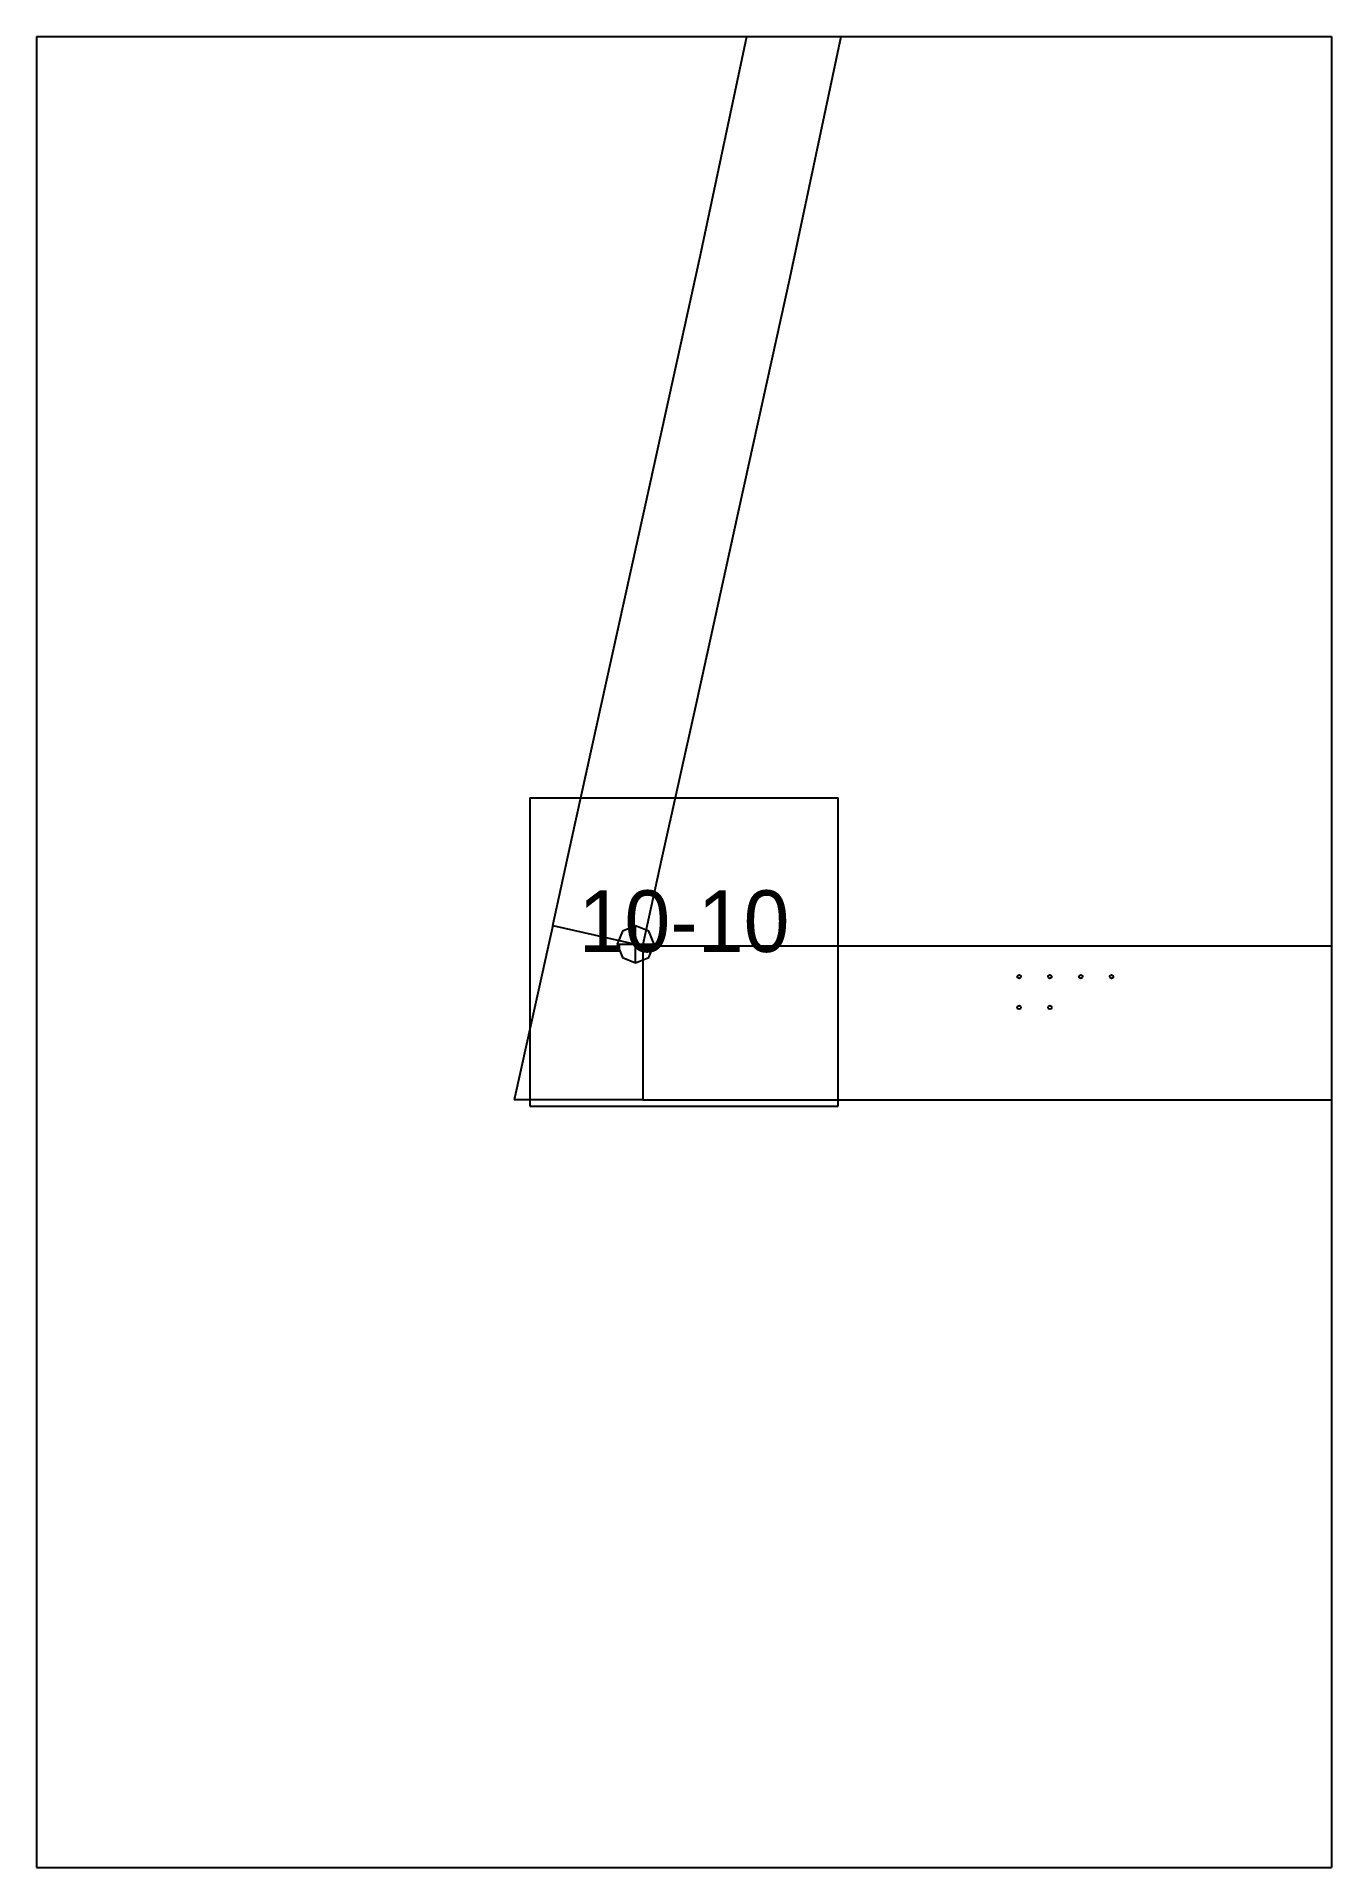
# Paper-space layout 'Plan 10-10' of a CAD drawing. Header units: metres, sheet in millimetres. Extents: x 0 to 210, y 0 to 297.
# The model-space entities are those that its viewports show. They can reach past a viewport. Long polylines and large blocks are cut down to what shows.
import ezdxf
from ezdxf.enums import TextEntityAlignment as Align

# ---------------------------------------------------------------- set-up
doc = ezdxf.new("R2010")
doc.units = ezdxf.units.M
for name, color, linetype in [('default', 7, 'Continuous'), ('mcircles', 7, 'Continuous'), ('TEXTLAYER', 7, 'Continuous'), ('VIEWPORTS', 7, 'Continuous')]:
    doc.layers.add(name, color=color, linetype=linetype)

msp = doc.modelspace()

# ---------------------------------------------------------------- linework, layer by layer
at = {"color": 9}
for p, q in [((1890, -2376), (1890, -2673)), ((1890, -2376), (1890, -2673)), ((2100, -2376), (2100, -2673)), ((2100, -2376), (2100, -2673)), ((1680, -2673), (1890, -2673)), ((1680, -2673), (1890, -2673)), ((1890, -2673), (2100, -2673)), ((1890, -2673), (1890, -2970)), ((1890, -2673), (2100, -2673)), ((1890, -2673), (1890, -2970)), ((2100, -2673), (2310, -2673)), ((2100, -2673), (2100, -2970)), ((2100, -2673), (2310, -2673)), ((2100, -2673), (2100, -2970)), ((1970, -2796.5), (2020, -2796.5)), ((1970, -2796.5), (1970, -2846.5)), ((2020, -2846.5), (2020, -2796.5)), ((1970, -2846.5), (2020, -2846.5)), ((1680, -2970), (1890, -2970)), ((1890, -2970), (2100, -2970)), ((2100, -2970), (2310, -2970))]:
    msp.add_line(p, q, dxfattribs=at)
at = {"layer": 'default', "color": 7, "linetype": 'Continuous'}
for p, q in [((1997.62, -2708.67), (2006.35, -2667.46)), ((2012.24, -2712), (2020.98, -2670.79)), ((1989.45, -2745.77), (1997.62, -2708.67)), ((2004.08, -2749.09), (2012.24, -2712)), ((1982.38, -2777.81), (1989.45, -2745.77)), ((1997.01, -2781.12), (2004.08, -2749.09)), ((1976.81, -2803.09), (1982.38, -2777.81)), ((1991.43, -2806.4), (1997.01, -2781.12)), ((1973.7, -2817.19), (1976.81, -2803.09)), ((1988.33, -2820.5), (1991.43, -2806.4)), ((1973.7, -2817.19), (1967.45, -2845.5)), ((1973.7, -2817.19), (1988.33, -2820.5)), ((1985.03, -2818.12), (1984.15, -2820.24)), ((1987.15, -2817.24), (1985.03, -2818.12)), ((1989.27, -2818.12), (1987.15, -2817.24)), ((1987.15, -2823.24), (1987.15, -2817.24)), ((1990.15, -2820.24), (1989.27, -2818.12)), ((1984.15, -2820.24), (1985.03, -2822.37)), ((1984.15, -2820.24), (1990.15, -2820.24)), ((1988.33, -2820.5), (2292.4, -2820.5)), ((1988.33, -2820.5), (1988.33, -2845.5)), ((1989.27, -2822.37), (1990.15, -2820.24)), ((1985.03, -2822.37), (1987.15, -2823.24)), ((1987.15, -2823.24), (1989.27, -2822.37)), ((1988.33, -2845.5), (1967.45, -2845.5)), ((1988.33, -2845.5), (2292.4, -2845.5))]:
    msp.add_line(p, q, dxfattribs=at)
at = {"layer": 'mcircles', "color": 7, "linetype": 'Continuous'}
for centre in [(2049.35, -2825.5), (2054.35, -2825.5), (2059.35, -2825.5), (2064.35, -2825.5), (2049.35, -2830.5), (2054.35, -2830.5)]:
    msp.add_circle(centre, 0.3, dxfattribs=at)

# ---------------------------------------------------------------- texts
at = {"layer": 'TEXTLAYER', "color": 1}
msp.add_text('10-10', height=10, dxfattribs=at).set_placement((1995, -2821.5), align=Align.CENTER)

psp = doc.layouts.new('Plan 10-10')

# ---------------------------------------------------------------- viewports
at = {"layer": 'VIEWPORTS'}
psp.add_viewport(center=(105, 148.5), size=(210, 297), view_center_point=(1995, -2821.5), view_height=297, dxfattribs=at)

doc.saveas('drawing.dxf')
